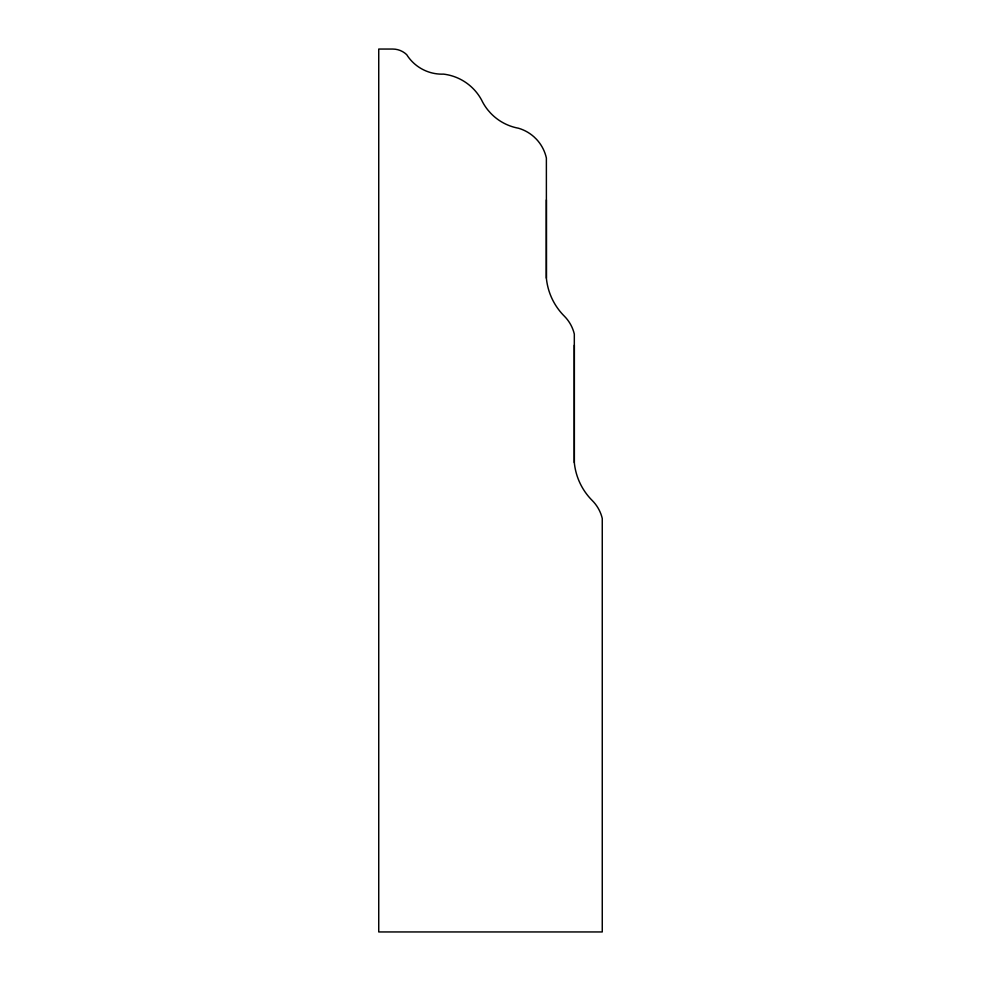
<?xml version="1.0" encoding="UTF-8"?>
<svg xmlns="http://www.w3.org/2000/svg" width="981" height="981" viewBox="0 0 981 981"><rect width="100%" height="100%" fill="white"/><g stroke="black" fill="none" stroke-linecap="round" stroke-linejoin="round"><path stroke-width="1.47" d="M546.38 278.163L546.38 158.015A40.123 40.123 0 0 0 536.484 139.29L533.934 136.8A40.123 40.123 0 0 0 518.434 128.217A51.061 51.061 0 0 1 490.635 113.158L487.974 110.142A51.061 51.061 0 0 1 481.561 99.964A50.031 50.031 0 0 0 443.559 74.127A41.717 41.717 0 0 1 406.686 54.642A20.258 20.258 0 0 0 392.707 49.05L378.74 49.05L378.74 931.95L602.26 931.95L602.26 518.434A37.719 37.719 0 0 0 592.242 500.518A62.183 62.183 0 0 1 574.314 462.566L574.314 334.043A37.719 37.719 0 0 0 564.296 316.115A62.183 62.183 0 0 1 546.38 278.163L546.38 199.928M574.314 462.566L574.314 345.214"/></g></svg>
